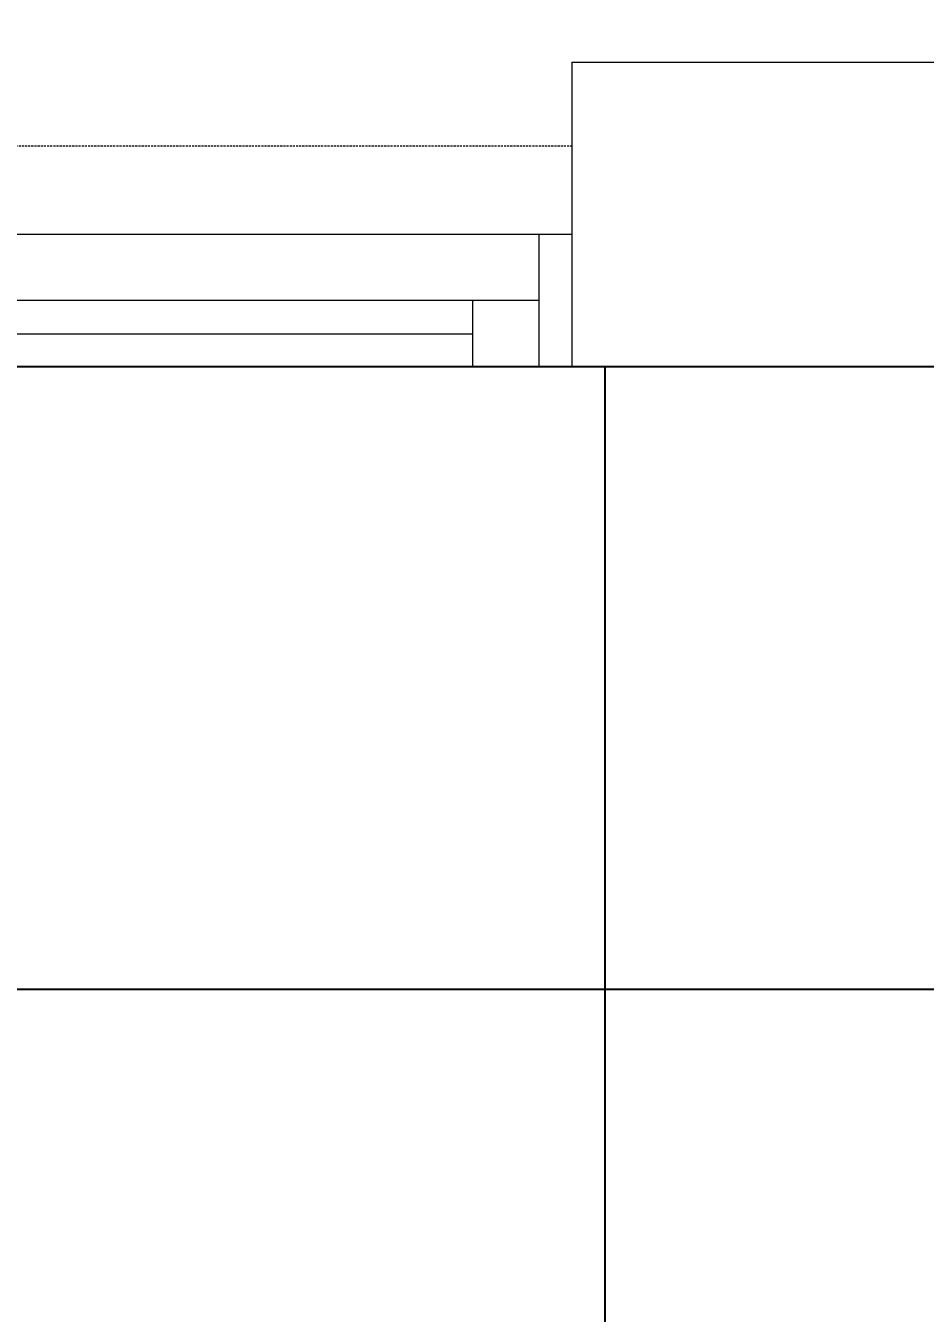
# Model space of a CAD drawing. Extents: x -178977 to 231842, y -29287 to 19916.
# Drawn here: x 16468 to 17148, y 7895 to 8868 of the extents above; entities that cross this region are included whole.
import ezdxf
from ezdxf import colors
from ezdxf.entities.mleader import LeaderData, LeaderLine
from ezdxf.math import Vec2, Vec3

# ---------------------------------------------------------------- set-up
doc = ezdxf.new("R2010")
doc.units = 0
doc.header["$LTSCALE"] = 0.25
doc.linetypes.add('01-First Floor-FUR$0$HIDDEN', pattern=[9.525, 6.35, -3.175])
doc.linetypes.add('DASHDOT', pattern=[25.4, 12.7, -6.35, 0, -6.35])
for name, color, linetype, lineweight in [('01-First Floor-FUR$0$Aluminum', 251, 'Continuous', 5), ('01-First Floor-FUR$0$Proj', 251, 'Continuous', 5), ('01-First Floor-FUR$0$Walls', 251, 'Continuous', 5), ('E-LITE-CLNG-CNDT', 6, 'DASHDOT', 35), ('E-POWR-TEXT', 6, 'Continuous', 25)]:
    doc.layers.add(name, color=color, linetype=linetype, lineweight=lineweight)
doc.layers.add('01-First Floor-FUR$0$FALSE CEILING', color=251, linetype='Continuous')
doc.styles.add('DC_Elc_Romans', font='elc_romans.shx', dxfattribs={"width": 0.7})

# ---------------------------------------------------------------- blocks, each defined once
blk = doc.blocks.new('01-First Floor-FUR')
at = {"layer": '01-First Floor-FUR$0$Aluminum'}
for p, q in [((16880.89, 8710), (15929.53, 8710)), ((16855.89, 8710), (16855.89, 8610)), ((16855.89, 8660), (15954.53, 8660)), ((16805.89, 8660), (16805.89, 8610)), ((16004.53, 8635), (16805.89, 8635)), ((16880.89, 8610), (15929.53, 8610))]:
    blk.add_line(p, q, dxfattribs=at)
at = {"layer": '01-First Floor-FUR$0$FALSE CEILING', "linetype": 'Continuous'}
for p, q in [((16906, 4540), (16906, 8610)), ((15106, 8140), (19115.56, 8140))]:
    blk.add_line(p, q, dxfattribs=at)
at = {"layer": '01-First Floor-FUR$0$FALSE CEILING'}
blk.add_lwpolyline([(15106, 4540), (19115.56, 4540), (19115.56, 8610), (15106, 8610)], close=True, dxfattribs=at)
at = {"layer": '01-First Floor-FUR$0$Proj', "linetype": '01-First Floor-FUR$0$HIDDEN'}
blk.add_line((15929.53, 8776.77), (16880.89, 8776.77), dxfattribs=at)
at = {"layer": '01-First Floor-FUR$0$Walls'}
for p, q in [((16880.89, 8840), (20101.06, 8840)), ((16880.89, 8840), (16880.89, 8610)), ((16880.89, 8610), (19115.56, 8610))]:
    blk.add_line(p, q, dxfattribs=at)

msp = doc.modelspace()

# ---------------------------------------------------------------- block references
at = {"layer": 'E-LITE-CLNG-CNDT'}
msp.add_blockref('01-First Floor-FUR', (0, 0), dxfattribs=at)

# ---------------------------------------------------------------- leaders
at = {"layer": 'E-POWR-TEXT'}
ml = msp.add_multileader_mtext('Standard', dxfattribs=at)
ml.set_content('FOR EXHAUST FAN EF-1', color=256, style='DC_Elc_Romans')
ml.set_leader_properties(color=45)
ml.build(insert=Vec2(0, 0))
ml.multileader.update_dxf_attribs({"dogleg_length": 2, "arrow_head_size": 200, "scale": 100})
ctx = ml.context
ctx.base_point, ctx.scale, ctx.char_height, ctx.arrow_head_size, ctx.landing_gap_size, ctx.plane_origin = Vec3(14454.64, 9340.81, -0.1), 100, 200, 200, 200, Vec3(11677.98, 6973.04, -0.1)
notes = []
notes.append((ctx, [(0, (1, 1, 0), (14369.94, 9340.81, -0.1), (1, 0), 84.69, [(0, [(13860.92, 8050.2, -0.1)], 0, [])])]))
ctx.mtext.insert, ctx.mtext.flow_direction = Vec3(14654.64, 9440.81, -0.1), 5
for ctx, leaders in notes:
    for number, flags, end, landing, length, lines in leaders:
        leader = LeaderData()
        leader.index, (leader.has_last_leader_line, leader.has_dogleg_vector, leader.attachment_direction) = number, flags
        leader.last_leader_point, leader.dogleg_vector, leader.dogleg_length = Vec3(end), Vec3(landing), length
        for number, points, colour, breaks in lines:
            line = LeaderLine()
            line.index, line.vertices, line.color, line.breaks = number, Vec3.list(points), colors.encode_raw_color(colour), breaks
            leader.lines.append(line)
        ctx.leaders.append(leader)

doc.saveas('drawing.dxf')
